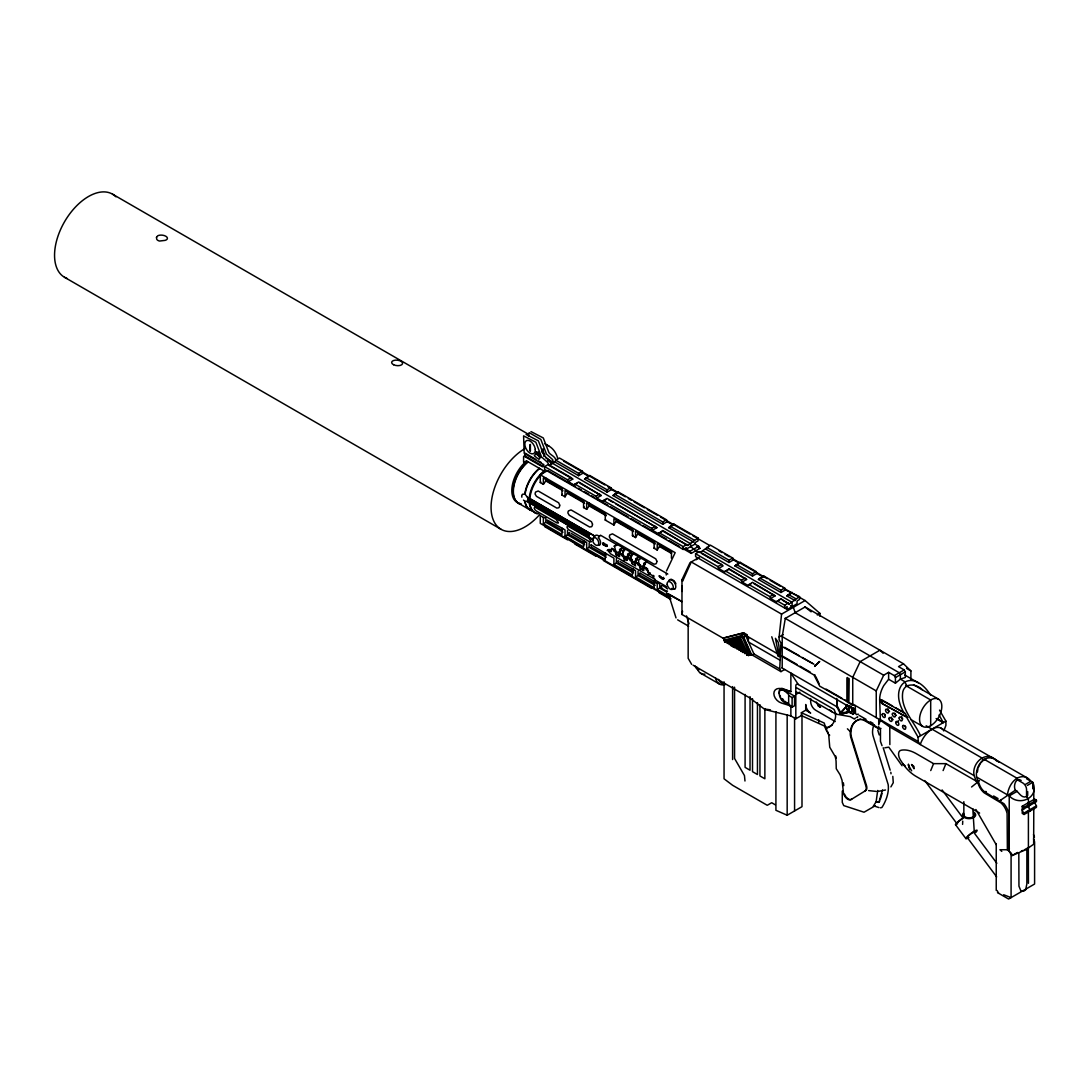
<?xml version="1.0" encoding="UTF-8"?>
<svg xmlns="http://www.w3.org/2000/svg" width="1091" height="1091" viewBox="0 0 1091 1091"><rect width="100%" height="100%" fill="white"/><g stroke="black" fill="none" stroke-linecap="round" stroke-linejoin="round"><path stroke-width="1.5" d="M778.088 654.095C780.229 662.196 779.165 642.108 777.869 641.794L775.428 638.303L778.919 656.196L777.719 655.296L771.76 636.762M529.271 498.314L529.299 497.632A26.252 15.151 -60 0 1 542.909 471.885L544 470.998M529.885 498.669L529.926 498.001A26.252 15.151 -60 0 1 543.523 472.239L544.614 471.353L526.667 461.002L523.585 462.12L523.585 456.584L524.812 455.874L542.759 466.239A1.746 1.009 60 0 0 543.836 466.143M1028.431 883.287L1028.336 847.543M1001.797 851.389L999.942 849.739L1007.375 849.739L1009.23 850.816L1009.107 812.345M880.887 728.393L878.719 728.788L865.108 720.933A14.865 8.592 60 0 0 858.726 719.733L856.653 720.646A29.266 16.897 60 0 0 850.366 731.706L850.257 733.479A12.587 7.269 60 0 0 851.007 738.007L865.899 786.052A6.001 3.464 60 0 1 865.054 790.92M1026.481 778.701L1032.741 782.315C1039.859 797.548 1019.417 806.835 1009.23 795.885L976.595 777.051C974.836 767.041 984.055 753.24 995.033 759.336L1026.958 777.76M962.739 821.155L962.589 824.387M784.674 669.492L780.965 671.633L779.724 668.851L780.965 643.09L779.11 639.844L779.11 636.98L781.579 614.124L805.09 600.541L819.941 613.401L819.941 616.265M589.222 534.658L588.976 536.145L527.512 500.66L527.826 499.051L589.276 534.535L527.826 499.051M547.123 479.563L548.023 481.431L562.492 489.75M590.436 504.56L591.322 506.429L606.023 514.775M603.187 544.709L606.814 546.441L603.023 544.586L603.187 543.018L604.1 543.973L603.337 544.409L602.968 543.141L607.21 546.209M659.796 575.953C656.905 574.493 664.392 582.58 663.519 577.835C665.865 581.462 653.086 571.357 663.519 578.816L662.892 579.171M795.816 688.203L796.553 687.78L834.083 709.45L836.033 714.141L850.257 716.637L853.98 718.792A1.746 1.009 60 0 0 855.208 718.069M977.413 772.005L977.904 768.991M782.206 668.06L782.206 636.626L785.302 618.406L805.09 606.978L811.118 611.833M877.696 790.457L876.141 801.749L873.318 806.208L875.173 805.758M524.785 494.155L525.139 491.932A26.252 15.151 -60 0 1 538.258 469.198L539.349 468.325M599.15 545.418A5.25 3.028 60 0 0 598.318 537.577L599.177 536.363A5.182 3.518 70.8 0 0 595.4 535.517L594.731 536.104L527.376 497.223L525.112 494.291L525.453 492.109A26.252 15.151 -60 0 1 538.572 469.375L539.663 468.503M599.436 536.649L600.473 535.204L617.192 544.859L615.583 545.786M614.642 546.905L616.674 554.746L615.024 550.464L611.642 548.514L610.483 551.064L611.956 548.337L615.024 550.464M622.688 551.555L623.316 554.896L619.688 553.151L618.529 555.701L620.002 552.973L623.384 554.937M623.356 551.937L625.211 549.005L621.952 550.9M631.403 556.587L633.257 553.655L629.998 555.537M638.63 561.592L638.767 560.842M666.192 574.998L666.506 573.402M724.069 638.78L681.97 614.478L682.584 611.26M878.91 802.226L882.496 789.993M880.192 799.771L882.033 793.512M1033.791 807.463L1033.654 844.243L1025.745 849.753L1012.175 855.535L1011.343 853.298L1007.375 849.739L1007.102 813.504A12.301 7.105 60 0 0 1000.952 802.853L984.273 792.912A11.81 6.819 60 0 1 978.709 785.125L977.441 781.824L945.938 763.645L933.569 763.645L916.249 753.649A38.43 22.188 60 0 0 901.343 750.185A7.869 4.541 60 0 0 900.184 759.636L903.675 764.941A31.789 18.356 60 0 0 916.495 776.642L979.609 813.081M978.313 767.573L980.1 763.836M943.756 730.943L945.911 725.42L945.911 721.137L939.542 710.118M524.198 456.229L542.145 466.593A1.746 1.009 60 0 0 543.373 465.871A1.746 1.009 60 0 0 542.145 463.73L524.198 453.379L523.585 435.868L535.886 442.25L541.518 456.952L547.709 462.461L549.087 465.434L554.992 462.025C557.978 457.715 550.873 455.438 548.95 452.656L543.304 437.968L531.003 431.586M568.275 481.676L574.166 485.086L574.93 484.09L595.972 496.241L596.736 498.11L602.614 501.505L603.378 500.51L651.641 528.385L652.404 530.253L658.296 533.649L662.769 531.072L687.685 545.445L698.063 538.027L698.063 540.891L694.967 542.677L694.967 544.109L686.307 549.1L686.307 547.682L683.211 549.469L544.614 469.444L544.614 466.593L548.323 464.452L571.22 477.667L572.748 479.099L568.275 481.676L567.511 479.808L544.614 466.593M699.29 551.61L700.054 552.591L710.432 545.173L732.702 558.033L733.466 559.901L739.371 563.311L740.134 562.329L756.213 571.616L756.977 573.484L762.882 576.88L763.645 575.898L784.674 588.049L785.438 589.917L799.526 596.613L799.526 599.477L797.057 600.909L797.057 603.759L787.157 609.474L695.581 556.615L695.581 553.751L699.29 551.61L721.574 564.47L723.101 565.902L718.628 568.479L717.851 566.611L695.581 553.751M782.329 600.091L789.161 604.032L799.526 596.613M930.732 770.573L933.569 763.645M943.101 770.573L945.938 763.645M666.506 570.988L675.165 552.673L540.277 474.803L540.277 482.549L543.373 484.336L545.855 480.899L545.855 478.022M584.708 542.773L584.803 542.009M619.047 553.505L620.697 550.41L619.047 553.505L615.979 551.364M619.333 556.287L620.411 553.928L622.879 555.36L623.957 558.96L626.207 559.519L623.506 561.074M627.093 558.156L628.743 555.046C629.125 562.806 618.447 551.937 627.407 557.965M627.734 557.801L626.711 560.542L628.034 557.624L631.43 559.574L628.034 557.624M632.753 564.033L630.734 556.192L631.757 560.842L635.139 562.792L636.776 559.697L636.298 560.242M635.767 562.438L634.744 565.193L636.08 562.26L639.476 564.224L636.08 562.26M643.185 567.443L644.822 564.333L643.185 567.443L640.103 565.302M643.813 567.088L642.79 569.829L644.126 566.911L647.509 568.861L644.126 566.911M643.458 570.225L644.536 567.865L647.018 569.297L648.081 572.884L652.582 575.721L655.05 580.003L666.192 586.44L666.506 587.681M980.877 762.8L984.177 759.281L1017.139 778.306L1017.453 779.874L1022.84 782.983A5.25 3.028 60 0 1 1026.549 789.407L1026.549 796.607L1028.404 799.103L1028.404 807.585M681.97 614.478L681.97 579.703L690.017 562.683L699.222 557.365M876.25 717.619L876.25 690.917L883.669 675.206L888.62 672.342L894.306 675.629L895.425 677.579L895.425 683.184L888.62 679.257L888.62 672.342M879.728 801.34L878.528 802.403L876.141 801.749L877.996 802.294M668.647 580.848L668.851 580.467A5.25 3.028 60 0 1 671.115 579.771L671.729 579.416A5.25 3.028 60 0 0 671.265 579.335M540.277 482.549L540.741 481.827M567.511 492.682L565.029 496.841L561.933 495.055L562.397 494.332M589.167 503.046L589.167 505.897L586.685 509.347L583.59 507.56L584.053 506.838M616.388 520.898L613.906 525.057L605.246 520.066L605.71 519.343M638.044 533.404L635.562 537.563L632.466 535.776L632.93 535.054M659.7 545.909L657.218 550.069L654.123 548.282L654.586 547.559M671.906 557.556L671.456 558.278L671.456 551.964L657.218 543.754L657.218 550.069M617.929 552.864L622.743 547.587L617.179 544.368L613.906 546.25M625.975 557.501L630.789 552.223L625.211 549.005M634.021 562.151L638.821 556.874L633.257 553.655M642.067 566.788L646.868 561.51L641.303 558.306L638.044 560.188M611.587 489.532L607.101 492.123L584.544 479.099L589.781 475.526L610.824 487.663L611.587 489.532L617.465 492.927L618.229 491.946L666.492 519.807L667.256 521.675L673.147 525.085L673.911 524.089L698.063 538.027M568.275 538.831L567.511 539.827L544.614 526.598M596.736 555.264L595.972 556.246L574.93 544.109L574.166 542.241L569.747 539.69M658.296 533.649L662.769 530.526L687.685 545.445M718.628 568.479L724.519 571.889L728.993 568.752L746.612 579.471L742.139 582.048L741.362 580.18L725.283 570.893M742.139 582.048L748.031 585.458L752.504 582.321L775.074 595.904L770.601 598.482L769.823 596.613L748.794 584.476M770.601 598.482L776.492 601.891L780.965 598.754L789.161 604.032M541.463 448.96L542.582 449.369L544.464 454.702A1.827 1.064 60 0 1 543.945 456.365M890.897 786.897L893.27 782.683L892.806 776.369M840.779 712.232L846.548 706.286L841.093 713.009L849.644 711.646L841.488 713.691L841.093 712.055M888.62 679.257L883.751 685.584A19.652 11.346 -60 0 0 879.673 699.276L880.369 720.265L889.779 726.92L974.127 775.619L976.213 781.115L979.445 780.679L971.563 787.006M895.425 683.184L900.375 679.134L905.325 677.47L905.325 671.865L904.207 669.915L898.52 666.628L903.471 663.778L910.903 670.924L910.903 679.257M780.829 690.098L782.833 689.348L794.575 696.126L794.575 705.727L792.107 707.145L788.657 705.154A4.378 2.523 0 0 0 787.416 703.013C777.638 703.354 775.292 681.398 787.647 693.562A4.378 2.523 0 0 1 788.657 695.567L788.657 705.154M593.259 539.54L527.376 501.505L524.785 501.205L525.139 503.033A26.252 15.151 -60 0 0 531.767 510.656M584.544 479.099L589.781 475.526M667.256 521.675L662.769 524.266L612.978 495.519L618.229 491.946M693.576 542.05L668.674 527.662L673.911 524.089M756.977 573.484L752.504 576.062L734.884 565.902L740.134 562.329M785.438 589.917L780.965 592.495L758.395 579.471L763.645 575.898M795.053 600.636L786.856 595.904L792.107 592.331M569.011 491.727L569.679 493.937L584.149 502.255M661.201 544.955L661.623 546.986L671.756 552.878M633.435 571.125L633.68 570.225M922.563 690.003C917.326 684.084 905.039 682.066 902.816 691.776C899.939 708.304 914.04 721.465 920.327 735.307L920.327 735.307M526.667 461.002L525.576 461.875A26.252 15.151 -60 0 0 511.979 487.636A26.252 15.151 -60 0 0 521.103 503.728M527.908 461.711L526.817 462.598A26.252 15.151 -60 0 0 513.411 486.845A26.252 15.151 -60 0 0 520.325 504.056M528.221 461.888L527.13 462.775A26.252 15.151 -60 0 0 513.725 487.036A26.252 15.151 -60 0 0 520.625 504.233M696.208 559.738L698.104 558.197M999.874 800.671L1015.407 790.17C1019.089 792.161 1021.326 798.68 1026.549 796.607L1027.695 795.407L1027.695 791.534M649.05 573.689L650.113 572.98M1027.763 848.034L1024.313 849.875M526.053 434.436L538.354 440.832L544 455.52L550.178 461.043L550.805 463.73L553.273 462.298L552.66 459.611L546.468 454.088L540.822 439.4L529.149 432.65L528.521 436.345M540.277 474.803L547.709 470.521L575.543 486.586M527.376 497.223L594.731 536.104M527.376 501.505L593.109 539.95M567.511 479.808L571.22 477.667M582.362 471.23L559.465 458.015L555.755 460.157L578.639 473.371L582.362 471.23L583.126 473.099L589.017 476.508M554.992 462.025L578.639 475.69L583.126 473.099M574.93 484.09L578.639 481.949L601.209 495.519L596.736 498.11M574.166 485.086L577.521 483.136M670.992 598.85L540.277 523.394L540.277 515.634L543.373 517.42L543.373 523.748L545.855 522.316L562.983 532.203M595.972 496.241L599.682 494.1M586.072 477.667L607.101 489.804L610.824 487.663M603.378 500.51L607.087 498.369L656.877 527.662L652.404 530.253M602.614 501.505L605.969 499.569M612.978 495.519L617.465 492.927M562.97 528.74L565.029 529.926L565.029 536.254L567.511 534.822L584.64 544.709M565.029 536.254L583.59 546.959L583.59 540.645L586.685 542.432L586.685 548.746L589.167 547.327L606.296 557.215M603.187 543.277L607.21 544.982M607.169 550.505L609.173 549.346M611.437 549.823L612.365 549.291L614.833 550.71L615.91 554.31L619.606 556.683M651.641 528.385L655.35 526.23M614.519 494.087L662.769 521.948L666.492 519.807M613.906 551.255L614.833 550.71M619.483 549.469L622.743 547.587M615.46 556.437L618.161 554.869M619.483 554.46L620.411 553.928M668.674 527.662L673.147 525.085M621.952 555.892L622.879 555.36M627.53 554.105L630.789 552.223M586.685 548.746L605.246 559.465L605.246 553.151L613.906 558.142L613.906 564.47L616.388 563.038L633.516 572.925M627.53 559.11L628.457 558.578L630.925 559.997L632.003 563.597L635.698 565.97M629.998 560.542L630.925 559.997M631.539 560.719L632.466 560.188M635.562 558.756L638.821 556.874M635.562 563.761L636.489 563.215L638.971 564.647L640.049 568.247L643.745 570.62M638.044 565.179L638.971 564.647M639.585 565.356L640.512 564.824M643.608 563.392L646.868 561.51M639.585 570.361L642.299 568.806M643.608 568.397L644.536 567.865M659.059 532.667L683.211 546.605L686.921 544.464M646.09 569.829L647.018 569.297M613.906 564.47L632.466 575.189L632.466 568.861L635.562 570.648L635.562 576.975L638.044 575.543L655.173 585.431M647.631 575.012L650.331 573.443M686.307 549.1L690.017 551.255L698.676 546.25L699.917 548.391L691.258 553.396L682.461 548.323M635.562 576.975L654.123 587.681L654.123 581.367L657.218 583.153L657.218 589.467L659.7 588.049L666.806 592.154M671.592 588.444A5.25 3.028 60 0 0 673.038 589.167L674.115 588.895M717.851 566.611L721.574 564.47M706.723 547.327L728.993 560.174L732.702 558.033M705.959 549.196L728.993 562.492L733.466 559.901M724.519 571.889L728.993 569.297L746.612 579.471M734.884 565.902L739.371 563.311M741.362 580.18L745.085 578.039M736.411 564.47L752.504 573.757L756.213 571.616M748.031 585.458L751.385 583.521M758.395 579.471L762.882 576.88M769.823 596.613L773.546 594.472M759.936 578.039L780.965 590.19L784.674 588.049M776.492 601.891L780.965 598.754M786.856 595.904L791.343 593.313M727.274 643.499L725.938 640.526L727.179 639.817L724.629 640.84L725.324 642.367L723.292 638.112L743.735 632.835L746.762 634.58L748.726 638.931M777.256 600.909L784.674 605.191L788.398 603.05M725.529 639.626L724.288 640.335L724.574 641.931M740.203 649.527L738.962 650.236L733.738 638.671L734.966 637.962L732.429 638.985L737.011 649.118L738.252 648.395M743.735 632.835L723.292 638.112M737.571 637.335L736.33 638.058L742.848 652.486L744.089 651.777L740.912 651.368L735.034 638.358L736.275 637.649L733.738 638.671M742.889 635.207L723.769 640.172M724.629 640.84L742.971 636.68M730.465 643.908L729.224 644.617L727.233 640.212M746.762 634.58L743.639 637.062L751.713 654.927L753.963 653.973L779.724 668.851M744.88 636.353L743.639 637.062L741.648 635.917L742.494 633.544L745.521 635.289L753.963 653.973M728.529 639.912L731.175 645.736L732.402 645.026M729.838 639.599L733.111 646.868L734.352 646.145L731.175 645.736M740.912 651.368L742.139 650.645M746.039 652.895L744.798 653.618L737.639 637.744M742.139 636.571L749.544 654.559L750.785 653.85L748.249 654.873L740.23 637.13L741.471 636.408L738.934 637.43L746.749 654.736L747.99 654.027M751.713 654.927L747.349 655.091L749.49 654.164L748.249 654.873M779.11 636.98L783.133 634.662M817.268 614.956L819.941 613.401M748.426 655.705L750.908 654.273L780.965 671.633M781.592 690.058L782.833 689.348M781.592 699.658L782.833 698.936M795.816 694.49L799.867 692.158M788.657 695.567L792.107 697.558L794.575 696.126M693.112 665.21L750.035 698.063L764.873 709.505L790.866 715.928L795.816 718.792L801.38 715.573L801.38 712.709L805.717 710.214L810.668 713.064A6.996 4.037 60 0 1 805.717 704.5L805.717 710.214M837.424 699.699L836.811 706.736L798.285 684.493L790.866 673.065L790.866 691.639L781.592 688.803A8.755 6.314 42.5 0 0 773.846 693.576A8.755 6.314 42.5 0 0 781.592 703.095L790.866 705.932L790.866 715.928M894.306 675.629L904.207 669.915M895.425 677.579L905.325 671.865M840.234 713.419L842.157 713.814L840.234 713.419L836.811 706.736L836.811 698.39M841.543 714.169L849.644 712L853.353 714.141A8.755 5.046 60 0 0 853.721 713.719M832.351 724.847L826.61 728.161L826.61 731.011M849.03 712.355L853.353 714.141M858.303 714.141L856.421 714.619L855.535 713.432L855.208 705.468M882.155 703.559L907.589 717.537L882.155 703.559A1.746 1.009 60 0 1 880.914 701.418A1.746 1.009 60 0 1 882.155 700.708L882.769 700.354A1.746 1.009 60 0 0 881.528 701.063A1.746 1.009 60 0 0 882.769 703.204M880.369 720.265L878.719 724.874L878.719 719.051L852.739 704.036L852.739 677.347L860.158 661.623L879.96 650.195L883.137 653.264M879.673 699.276L905.107 713.255L907.589 717.537M943.183 730.029A18.411 10.624 -60 0 0 934.442 728.024L929.573 730.834A18.411 10.624 -60 0 0 920.245 744.526L918.104 741.471L918.104 737.189L945.911 721.137M775.919 711.632L775.919 810.299L787.17 815.222L801.994 806.672L801.994 714.81M1025.513 784.347L1030.886 781.238A18.411 13.01 -75 0 0 1017.126 778.224A18.411 13.01 -75 0 0 1007.429 794.821M998.947 801.394L1000.952 800.235M1017.276 791.248L1009.23 795.885L1009.23 850.816M1027.381 785.411L1032.741 782.315L1032.741 788.779M1022.226 806.249L1034.595 799.103L1036.45 800.18L1036.45 801.612L1022.226 809.822L1024.081 814.472L1022.226 813.395L1022.226 806.249L1024.081 807.326L1036.45 800.18M1024.081 813.04L1036.45 805.894L1034.595 802.676M1024.081 814.472L1036.45 807.326L1036.45 805.894M1007.375 849.739L1009.366 848.58M1012.175 855.535L1017.494 852.466M1021.367 851.007L1022.84 850.475M984.682 759.922L985.773 759.541M618.092 519.889L618.556 522.153L633.244 530.485M590.858 544.859L591.322 547.123L606.023 555.469M655.091 542.936L640.212 534.658L639.285 533.049M655.091 583.63L640.212 575.352L639.285 573.743L639.967 573.102M795.816 692.24L798.912 692.703L836.033 714.141M885.524 790.007L878.214 791.384M843.657 713.459L849.644 712M880.478 807.831L881.896 807.49C885.919 801.367 889.329 792.257 888.169 784.579L873.277 736.575A12.587 7.269 60 0 1 872.541 732.047L872.555 731.42A29.266 16.897 60 0 1 873.209 727.083A26.416 15.247 60 0 1 874.45 724.847M747.349 655.091L750.853 654.259L743.326 637.594L741.839 636.749M868.613 790.607L876.264 791.411M813.981 664.255L781.156 646.022M976.595 777.051L979.636 785.029A10.283 5.932 60 0 0 984.177 791.561L986.223 791.725A11.81 6.819 60 0 1 985.923 791.466M633.244 571.193L618.556 562.847L617.629 561.238L618.556 560.706M733.111 646.868L736.302 647.277L735.061 647.986L731.134 639.285M746.749 654.736L747.744 654.859M765.5 709.136L770.451 709.859M609.405 550.15L608.41 551.214L610.892 554.064L655.05 579.362M884.856 747.785L888.797 747.158L902.052 765.746M878.964 807.585L874.559 806.154L864.045 812.222L843.725 805.594L842.266 802.362L842.266 791.057M671.115 579.771L671.592 579.948A5.25 3.028 60 0 1 673.038 580.889L673.488 581.326A5.25 3.028 60 0 1 675.779 586.617A5.25 3.028 60 0 1 673.488 589.249M783.856 689.021L790.866 691.639M1003.652 894.743L1011.084 897.607L1011.084 856.162A5.25 3.028 60 0 0 1009.23 851.389M525.112 494.291L522.766 494.155A4.391 2.7 63.4 0 0 522.234 494.632M801.38 712.709L824.278 723.074C826.555 735.457 839.184 718.724 834.629 712.668M801.38 715.573L824.278 725.924L828.737 734.939L829.746 747.24L835.12 756.404A17.551 10.133 60 0 1 836.115 762.854L836.252 768.705L840.084 774.774L842.034 780.256L843.288 791.152A6.396 3.696 60 0 0 845.989 797.794A6.396 3.696 60 0 0 851.062 799.58L865.681 790.566A6.001 3.464 60 0 0 866.527 785.697L851.621 737.652A12.587 7.269 60 0 1 850.885 733.111L850.898 732.484A29.266 16.897 60 0 1 857.267 720.292L859.34 719.378A14.865 8.592 60 0 1 860.785 719.146M603.8 544.341L603.8 542.923M569.679 532.49L568.738 533.022L569.679 534.631L584.149 542.95M562.492 530.444L548.023 522.125L547.218 520.052L562.492 528.371M930.664 695.172C911.612 665.346 887.147 685.816 904.494 713.609M663.355 577.316L663.519 578.816M543.373 517.42L545.855 518.02L545.855 522.316M562.397 528.344L561.933 534.467L543.373 523.748M632.466 568.861L633.244 569.325M654.123 581.367L655.091 582.117M657.218 583.153L659.7 583.74L659.7 588.049M996.451 760.782C986.332 749.258 971.235 763.168 974.127 775.619M777.992 656.046L779.247 656.7M871.191 723.592L865.736 720.578L879.346 728.433M112.482 194.13L528.358 434.232M544.573 443.601L549.005 446.151M563.802 461.234L604.85 484.936M607.782 486.627L625.375 496.787M628.307 498.478L631.239 500.169M634.171 501.86L644.426 507.792M647.358 509.483L657.628 515.402M660.56 517.093L689.88 534.031M692.812 535.722L709.818 545.541M719.133 550.914L722.051 552.605M724.956 554.283L729.333 556.805M732.252 558.483L767.218 578.68M770.123 580.357L780.324 586.249M783.243 587.926L805.09 600.541M670.201 526.23L694.34 540.181M788.398 594.472L795.816 598.754M542.527 452.888L544.695 454.142M804.913 606.869L903.471 663.778M537.263 453.051L540.168 454.742M545.991 458.097L553.273 462.298M694.967 544.109L698.676 546.25M536.022 453.774L538.94 455.452M547.668 460.497L690.63 543.754L690.63 546.605L698.063 552.319M696.985 546.7L699.917 548.391M703.013 550.887L792.107 602.327L792.107 606.623M906.485 668.374L910.903 670.924M540.836 457.62L536.84 454.511A1.664 0.968 60 0 1 537.14 453.651A9.192 5.305 60 0 0 538.559 452.029M549.087 465.434L572.748 479.099M580.057 483.313L601.209 495.519M608.546 499.76L612.951 502.296M615.87 503.987L656.877 527.662M701.499 553.423L718.778 563.406M753.922 583.685L775.074 595.904M790.43 605.655L793.334 607.332L795.203 612.692M535.858 459.393L524.812 453.01L524.812 455.874M538.613 460.988L541.381 462.584M904.766 675.015L918.39 682.884M795.012 612.583L899.257 672.765L900.375 674.715L900.375 679.134L904.494 681.507L906.989 685.83M578.462 488.277L581.394 489.968M584.326 491.659L588.717 494.196M591.649 495.887L594.581 497.578M597.513 499.269L607.755 505.188M610.687 506.879L628.266 517.025M631.198 518.716L639.981 523.789M642.913 525.494L653.168 531.412M656.1 533.104L666.356 539.022M669.274 540.713L679.529 546.632M913.494 684.712L938.574 699.195A15.751 9.096 -60 0 1 933.582 723.592A15.751 9.096 -60 0 1 919.945 715.71A15.751 9.096 -60 0 1 938.574 699.195M905.612 685.489L930.691 699.972L930.691 725.692M781.579 614.124L691.258 561.96L682.584 581.258L681.97 579.703M785.111 618.297L883.669 675.206M545.855 480.899L562.983 490.786M567.511 493.391L584.64 503.292M589.167 505.897L606.296 515.784M616.388 521.621L633.516 531.508M638.044 534.113L655.173 544.014M659.7 546.618L671.088 553.192M937.442 718.805L943.238 722.678L936.105 718.56M940.892 728.079L992.551 757.904M782.097 636.571L876.25 690.917M622.511 547.927L625.238 549.496M630.557 552.564L633.285 554.146M638.59 557.215L641.303 558.306M646.636 561.851L667.801 574.071M884.16 701.158L892.547 706M895.343 707.609L903.716 712.45M926.164 725.788L981.695 757.85L983.646 760.427M911.012 719.651L922.822 726.47M784.702 647.358L799.335 655.814M802.267 657.491L812.522 663.41M527.826 500.483L589.276 535.954M608.028 550L611.287 551.651M571.098 533.308L584.149 540.877M591.322 544.982L606.023 553.614M619.974 561.524L633.025 569.093M640.212 573.211L654.682 581.598M667.515 588.976C658.023 580.644 659.919 589.904 667.515 591.117M518.811 503.428L529.94 509.865M782.465 656.073L797.085 664.501M800.003 666.192L810.231 672.097M776.642 653.264L747.635 636.517L748.576 642.067L779.724 660.041M779.533 654.927L780.965 655.759M781.852 656.427L813.995 674.988L819.709 686.144L847.475 701.813L847.475 677.525M666.506 593.409L681.97 601.618L668.36 593.763L676.025 617.915M1028.404 802.676L1030.259 803.753L1030.259 805.172M657.218 589.467L670.024 596.872M598.209 556.11L602.614 558.66M655.35 589.113L652.404 587.408L651.641 588.39L603.378 560.529M879.673 719.283L918.104 741.471M670.024 599.014L659.059 592.672L658.296 590.804M826.078 689.103L841.87 698.226M844.734 699.877L847.612 701.54M850.489 703.19L853.353 704.854M852.739 705.209L848.403 702.713L848.716 678.247L848.716 702.536L847.175 701.99L847.175 677.702M781.974 667.924L852.739 708.782M859.094 715.314L866.104 719.351M870.304 721.792L873.114 723.401M993.615 795.994L998.02 798.544M984.45 791.78L1003.993 803.74A14.947 8.633 60 0 1 1008.916 813.981L1009.23 816.9M677.634 619.838L688.639 626.193M818.086 705.932L820.568 707.35A6.996 4.037 60 0 1 816.273 702.018M835.242 721.546L815.618 710.214A6.996 4.037 60 0 1 810.668 701.636L810.668 698.499M64.492 277.264L501.001 529.285M700.354 673.052L718.928 683.757M997.474 892.602L1008.602 899.039L1034.595 884.037L1034.595 842.593A5.25 3.028 60 0 0 1033.504 838.938M775.401 804.872L771.692 802.731L767.259 805.294L732.607 785.288L724.056 778.797L724.056 681.834M995.033 759.336L998.92 762.214M893.174 719.705L891.879 718.669A2.182 1.268 60 0 1 891.429 717.142M905.353 766.1L903.157 764.205M653.182 575.366L654.164 576.171M905.857 726.974L905.489 726.524A2.182 1.268 60 0 1 905.244 726.006M785.029 701.363L790.866 705.932M829.842 709.996L832.324 712M1021.162 780.447C1015.83 776.683 1012.925 786.406 1015.407 790.17M523.475 500.101L524.28 500.851M847.407 728.802L850.366 731.706M911.667 770.832L908.598 765.527M814.609 674.633L815.222 675.329M942.092 789.939L963.217 818.236A5.25 0.859 -36.8 0 0 958.116 822.082A5.25 0.859 -36.8 0 0 957.543 823.773M996.86 863.267L973.554 832.065L974.236 831.26L972.804 808.772M924.745 780.57L956.943 823.691M967.267 837.52L996.656 876.864M955.525 824.701L965.849 838.543M885.333 715.11L885.074 714.728A2.182 1.268 60 0 1 884.828 714.223M913.644 766.155L911.544 764.518L914.013 768.773L913.835 766.55M909.362 768.623L910.003 769.55M882.033 745.698L880.464 741.375L880.464 728.515M1028.404 806.249L1030.259 810.899M939.051 714.973L943.17 722.419M975.899 809.508L996.233 844.734M906.976 717.892L918.104 737.189M997.051 890.461L998.701 893.324M690.017 551.255L691.258 553.396M691.653 664.364L688.162 658.309L688.162 619.483M837.424 706.368L840.847 713.064M1033.504 834.642L1034.473 837.124M779.738 695.24L780.488 696.849M815.863 676.72L819.082 683.689M541.927 452.165L541.791 451.647A1.664 0.968 60 0 1 542.091 450.801A9.192 5.305 60 0 0 543.509 449.178M686.498 615.883L689.007 623.807M877.737 730.124L879.223 734.925M883.205 747.744L890.161 770.164M647.959 570.348L648.845 573.32L647.208 569.038M639.026 562.888L640.799 568.684L639.162 564.402M631.116 559.751L632.275 563.638M623.834 556.424L624.72 559.397M623.07 555.114L624.229 559.001M908.885 767.6L908.448 764.15L908.462 765.582M829.365 734.584L829.583 735.47M827.824 731.884L828.151 733.425M525.112 501.424L525.453 503.21A26.252 15.151 -60 0 0 532.081 510.833M843.329 782.779L843.779 785.629M889.779 726.92L889.861 744.621M779.26 693.576L779.26 690.589L780.488 688.735A6.532 3.778 60 0 1 782.574 688.489M744.976 781.006L744.457 775.578L734.557 758.436L734.557 687.166M529.885 502.951L529.926 503.592A26.252 15.151 -60 0 0 537.031 513.697M529.271 502.596L529.299 503.237A26.252 15.151 -60 0 0 538.422 513.725M1033.791 789.257L1033.791 800.835M1028.404 810.981L1028.404 848.307L1026.863 848.607L1026.863 883.846L1025.676 889.738L1023.876 891.102L1020.821 890.733L1018.953 886.178L1018.817 853.394M1024.081 807.326L1024.081 808.745M996.233 843.561L996.233 890.461M963.844 801.68L963.844 814.868M878.719 726.647L878.719 728.788M839.743 712.464L839.743 714.141M818.714 719.855L818.714 722.719M795.816 718.792L795.816 685.925A3.505 2.018 60 0 1 798.285 684.493M794.575 717.496L794.575 810.954M792.107 697.558L792.107 707.145M787.157 609.474L787.157 606.623L784.674 608.042L784.674 605.191M787.17 714.864L787.17 815.222M780.965 590.19L780.965 592.495M764.873 708.577L764.873 778.797L759.936 775.946L759.936 704.677M757.454 702.618L757.454 774.515L752.504 771.651L752.504 698.69M752.504 573.757L752.504 576.062M750.035 696.658L750.035 770.232L745.085 767.368L745.085 694.408M732.607 686.607L732.607 759.568M728.993 560.174L728.993 562.492M683.211 546.605L683.211 549.469M662.769 521.948L662.769 524.266M654.123 548.282L654.123 541.968L635.562 531.249L635.562 537.563M638.044 571.248L638.044 575.543M632.466 535.776L632.466 529.462L613.906 518.743L613.906 525.057M616.388 558.742L616.388 563.038M607.101 489.804L607.101 492.123M605.246 520.066L605.246 513.738L586.685 503.033L586.685 509.347M589.167 543.018L589.167 547.327M583.59 507.56L583.59 501.246L565.029 490.527L565.029 496.841M578.639 473.371L578.639 475.69M567.511 530.512L567.511 534.822M561.933 495.055L561.933 488.741L543.373 478.022L543.373 484.336M530.39 444.432L530.39 450.883M530.076 444.61L530.076 451.06M67.124 278.478A47.99 27.711 -60 0 1 65.133 220.75A47.99 27.711 -60 0 1 115.946 196.816M546.359 444.937A47.99 27.711 -60 0 1 557.787 458.656M539.731 514.516A47.99 27.711 -60 0 1 491.918 515.552A47.99 27.711 -60 0 1 525.003 448.537M890.802 772.292A6.001 3.464 60 0 1 891.006 773.833M973.636 813.354A5.25 3.028 0 0 1 969.776 817.882A5.25 3.028 0 0 1 964.021 814.091M973.745 812.181A6.573 3.791 0 0 1 974.127 817.309A6.573 3.791 0 0 1 965.317 817.977A6.573 3.791 0 0 1 963.394 812.972M968.576 837.329A5.25 0.859 -36.8 0 1 970.322 834.288A5.25 0.859 -36.8 0 1 975.627 831.765M968.781 837.656A7.01 1.146 -36.8 0 1 966.817 837.029A7.01 1.146 -36.8 0 1 975.054 830.81A7.01 1.146 -36.8 0 1 975.586 832.528M902.789 718.996A2.182 1.268 60 0 1 901.698 716.173M896.379 715.355A2.182 1.268 60 0 1 894.879 713.173M889.574 711.427A2.182 1.268 60 0 1 888.797 710.732M888.483 710.268A2.182 1.268 60 0 1 888.033 708.741M898.438 722.078A2.182 1.268 60 0 1 898.288 720.633M956.343 824.837A7.01 1.146 -36.8 0 1 956.616 823.05A7.01 1.146 -36.8 0 1 962.535 818.277M698.799 670.051A17.565 10.146 -60 0 1 694.953 665.837M725.27 684.616A19.324 11.155 -60 0 1 715.573 678.002M725.229 684.016A17.565 10.146 -60 0 1 718.464 679.407M704.936 674.183A19.324 11.155 -60 0 1 697.013 667.283M857.69 716.637A1.746 1.009 60 0 1 856.449 717.36M853.421 707.636A8.755 5.046 60 0 1 852.739 714.496M783.856 700.449A6.532 3.778 60 0 1 781.456 698.308M863.008 719.419A14.865 8.592 60 0 1 865.04 720.196M835.747 756.036A17.551 10.133 60 0 1 836.306 758.272M851.676 799.226A6.396 3.696 60 0 1 849.303 799.348M848.389 798.912A6.396 3.696 60 0 1 846.602 797.439M845.811 796.457A6.396 3.696 60 0 1 844.57 794.207M852.33 707.827A4.378 2.523 60 0 1 852.098 711.659A4.378 2.523 60 0 1 848.839 711.059M846.657 707.268A4.378 2.523 60 0 1 846.971 704.731M854.458 708.973A8.755 5.046 60 0 1 854.035 713.214M852.016 708.004A4.378 2.523 60 0 1 851.103 712.205A4.378 2.523 60 0 1 846.971 709.177A4.378 2.523 60 0 1 847.148 704.459M850.885 706.041A4.378 2.523 60 0 1 851.525 706.982M850.421 706.45A3.928 2.277 60 0 1 851.307 711.577A3.928 2.277 60 0 1 847.243 709.859A3.928 2.277 60 0 1 847.052 705.018M682.134 591.458A26.252 15.151 -60 0 1 682.134 585.867M521.88 495.341A4.391 2.7 63.4 0 0 521.716 496.241A4.391 2.359 56.9 0 0 521.88 497.196M543.632 464.302A1.746 1.009 60 0 1 543.836 464.711M593.804 538.218A5.25 3.028 60 0 1 594.295 536.363M674.947 588.826A5.25 3.028 60 0 1 674.552 588.895M670.065 579.566A5.25 3.028 60 0 1 670.433 579.403M673.174 580.139A5.25 3.028 60 0 1 673.652 580.535M674.115 580.971A5.25 3.028 60 0 1 675.902 583.821M559.697 505.106L559.656 505.856A3.259 2.523 89.6 0 1 558.769 507.792L556.846 508.106L536.431 496.323L535.135 494.141A3.259 2.523 89.6 0 1 535.654 492L538.231 490.991L558.647 502.787L559.697 505.106M592.481 524.035L592.454 524.798A3.259 2.523 89.6 0 1 591.567 526.721L589.645 527.035L569.229 515.252L567.934 513.084A3.259 2.523 89.6 0 1 568.438 510.929L571.029 509.92L591.445 521.716L592.481 524.035M656.837 561.197L656.796 561.947A3.259 2.523 89.6 0 1 655.909 563.87L653.986 564.183L610.687 539.186L609.392 537.017A3.259 2.523 89.6 0 1 609.896 534.863L612.474 533.854L655.786 558.865L656.837 561.197M156.49 237.361L156.709 239.215A5.346 3.464 -7 0 0 159.559 241.043L165.109 240.375A5.51 2.741 6.1 0 0 165.968 236.324A5.51 2.741 6.1 0 0 157.718 235.779L156.49 237.361M558.387 522.698L557.065 522.984L536.649 511.202C535.122 510.833 532.585 506.551 535.626 507.506L556.042 519.289L558.387 522.698M591.186 541.641L589.849 541.927L569.434 530.131C567.92 529.776 565.37 525.48 568.425 526.435L588.84 538.218L591.186 541.641M848.948 705.522L849.098 711.332L848.948 705.522M536.581 451.729L536.513 451.824A9.192 5.305 60 0 1 534.672 455.083A1.664 0.968 60 0 0 534.358 455.82L538.354 459.052A1.827 1.064 60 0 0 539.513 457.552L536.677 451.674M819.096 661.855L814.609 666.41L819.723 661.501L819.096 661.855M535.286 449.342L535.149 448.483A7.432 4.296 60 0 0 526.517 440.587A7.432 4.296 60 0 0 528.276 451.783A7.432 4.296 60 0 0 535.286 449.342M393.606 364.735A5.51 2.741 6.1 0 0 402.524 363.794A5.51 2.741 6.1 0 0 395.215 360.166A5.51 2.741 6.1 0 0 393.606 364.735M882.155 714.632A2.182 1.268 60 0 0 884.474 717.523A2.182 1.268 60 0 0 884.474 714.428A2.182 1.268 60 0 0 882.155 714.632M888.96 718.574A2.182 1.268 60 0 0 891.279 721.451A2.182 1.268 60 0 0 891.279 718.355A2.182 1.268 60 0 0 888.96 718.574M895.766 722.501A2.182 1.268 60 0 0 898.084 725.379A2.182 1.268 60 0 0 898.084 722.297A2.182 1.268 60 0 0 895.766 722.501M902.571 726.429A2.182 1.268 60 0 0 904.889 729.32A2.182 1.268 60 0 0 904.889 726.224A2.182 1.268 60 0 0 902.571 726.429M899.161 718.028A2.182 1.268 60 0 0 901.48 720.919A2.182 1.268 60 0 0 901.48 717.823A2.182 1.268 60 0 0 899.161 718.028M892.356 714.1A2.182 1.268 60 0 0 894.675 716.992A2.182 1.268 60 0 0 894.675 713.896A2.182 1.268 60 0 0 892.356 714.1M885.551 710.173A2.182 1.268 60 0 0 887.869 713.064A2.182 1.268 60 0 0 887.869 709.968A2.182 1.268 60 0 0 885.551 710.173M592.59 540.127A4.378 2.523 60 0 0 597.541 545.35A4.378 2.523 60 0 0 596.845 538.804A4.378 2.523 60 0 0 592.59 540.127M667.146 584.244A4.378 2.523 60 0 0 672.097 589.467A4.378 2.523 60 0 0 671.401 582.921A4.378 2.523 60 0 0 667.146 584.244"/></g></svg>
